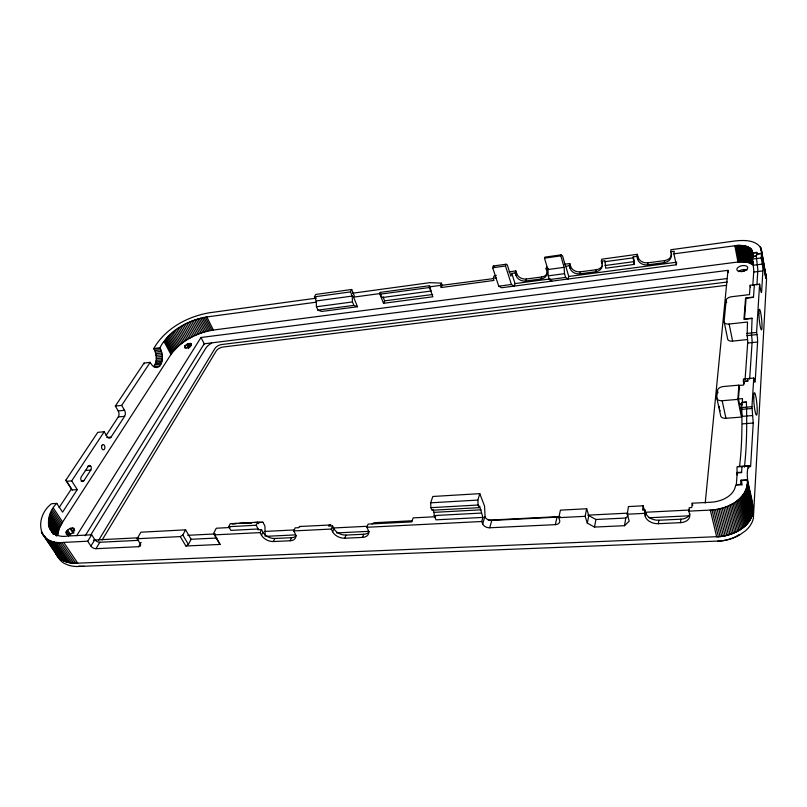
<?xml version="1.0" encoding="UTF-8"?>
<svg xmlns="http://www.w3.org/2000/svg" width="807" height="807" viewBox="0 0 807 807"><rect width="100%" height="100%" fill="white"/><g stroke="black" fill="none" stroke-linecap="round" stroke-linejoin="round"><path stroke-width="1.21" d="M765.329 272.887L765.944 276.398L761.011 248.253C755.866 239.75 743.993 240.032 735.278 240.94L670.849 249.736L671.131 254.508A8.595 7.102 4.4 0 1 664.292 262.648L647.567 264.857A8.524 7.051 5.8 0 1 637.58 259.037L636.925 256.354L637.328 254.316L601.84 259.168L601.356 261.186L602.062 263.828A8.302 6.859 10.3 0 1 595.818 271.727L579.85 273.845A8.241 6.799 11.7 0 1 570.014 268.156L569.268 265.553L569.813 263.546L564.95 264.202M138.602 540.337L99.856 542.254A3.995 2.3 28.3 0 1 94.843 539.641L91.675 534.779L67.798 536.04C45.918 539.56 43.739 515.401 56.783 503.386L62.573 512.152L77.27 489.607L71.682 480.891L66.497 481.285L65.861 480.135L97.768 432.35L104.214 431.745L107.19 436.708A4.378 2.703 84.8 0 0 111.043 437.112L124.621 416.311A4.287 2.603 84 0 0 124.53 410.299L121.675 405.396L150.183 362.343L150.546 362.989A11.994 6.91 82 0 0 159.806 365.924C163.68 360.699 162.812 353.224 159.836 347.767C169.248 330.588 187.93 320.107 206.824 316.949L316.364 302.161M756.905 284.952L757.783 271.545A4.943 0.555 84 0 0 757.228 264.746L756.31 255.9L752.76 256.364L752.992 253.116L756.532 252.641L756.431 254.255L761.505 253.59L761.233 257.937L762.322 264.091A4.953 0.535 84 0 1 762.877 270.91L761.637 291.64A5.064 0.565 84.1 0 1 760.719 290.389L759.599 284.155L750.167 285.295L749.491 294.605L731.646 296.724A5.316 2.855 -11.7 0 0 726.159 300.265L724.101 321.559L727.571 338.557A5.377 3.016 -11.2 0 0 732.595 341.109L747.141 339.586M759.599 284.155L756.593 332.423L756.986 334.562A5.367 0.636 84.4 0 1 757.591 342.007L755.211 381.075A5.578 0.686 84.6 0 1 754.172 380.228L753.748 378.049L743.378 378.997L743.681 383.607M753.748 378.049L751.963 406.718L753.234 423.029L750.601 466.779L749.481 465.74L738.294 466.446M688.865 511.144L710.301 510.074C726.764 509.429 748.119 499.331 747.373 480.215L741.683 480.548L741.391 484.775L735.702 485.108C733.956 496.355 721.196 501.631 711.028 502.226L692.214 503.215L691.75 507.573L689.259 507.694L688.865 511.144L689.642 514.241A11.419 7.838 8.5 0 1 680.483 522.664L658.401 523.693A11.298 7.747 9.5 0 1 645.297 516.419L644.44 513.363L644.944 509.933L642.523 510.054L643.169 505.797L628.461 506.574L627.2 514.23L629.228 521.13L624.517 525.69L594.487 527.072L587.314 523.128L585.136 516.329L586.649 508.763L560.431 510.145L558.757 517.65L559.614 520.182A5.982 4.075 13.8 0 1 555.327 524.651L489.728 527.778A5.81 3.924 16.6 0 1 482.707 523.965L481.749 521.504L482.919 517.418L479.61 506.039L479.136 507.653L431.987 510.246L430.898 507.664L430.676 502.811L432.804 496.476L479.772 493.652L484.543 506.08L485.118 517.438L484.805 516.631A5.77 3.924 16.5 0 0 491.776 520.424L557.012 517.156A5.942 4.075 13.8 0 0 559.654 516.45M710.301 510.074L716.666 536.847C726.643 536.383 736.69 533.104 744.367 526.598A34.045 23 -9.4 0 0 752.437 514.059C755.039 497.899 744.014 482.525 748.25 466.194L736.993 466.9L737.114 474.96M765.853 278.022L761.011 248.253M749.642 379.149L752.074 342.582A5.356 0.656 84.4 0 0 751.478 335.137L752.084 318.15L744.508 318.987L746.082 298.207L753.496 297.339L754.353 284.79M744.427 467.162C746.899 445.414 746.989 423.604 746.394 401.896L742.279 402.249L742.531 398.618L738.455 398.971L741.865 415.625M747.403 479.792L741.078 480.165L740.786 484.392L736.347 484.644L737.184 472.922L741.583 472.65L741.996 466.587M747.978 378.574L747.796 381.197L743.772 381.56L743.519 385.07L739.474 385.433L738.455 398.971M752.79 285.456L753.718 272.06A4.943 0.575 84 0 0 753.173 265.261L752.235 256.697L756.3 256.162M745.093 379.492L747.675 343.036A5.346 0.676 84.4 0 0 747.09 335.601L747.504 322.023L729.155 324.041A5.427 2.996 -11.6 0 1 724.101 321.559M739.565 466.234C742.117 445.05 742.238 423.796 741.663 402.663L746.374 402.259M159.806 365.924L153.713 366.65C157.607 361.445 156.74 353.97 153.754 348.533C165.203 328.56 187.295 316.536 209.487 312.763L316.546 298.136M737.84 399.384L738.93 385.131L723.465 386.523A5.79 3.45 -10.9 0 0 717.433 390.548L716.747 397.629L720.56 415.151A5.77 3.531 -10.5 0 0 725.947 418.298L741.472 417.068L737.84 399.384L722.164 400.716A5.831 3.5 -10.9 0 1 716.747 397.629M508.955 271.858L515.834 270.92L515.189 272.907L511.789 273.361L510.881 276.125L507.321 264.968L506.1 264.222L493.309 266.007L492.694 267.753L498.736 286.182L501.591 287.746L676.337 264.787L673.885 253.842L738.395 245.308L745.607 246.034L750.238 248.203L753.234 264.746L747.191 262.184L737.951 262.003L213.401 330.033C197.059 332.706 180.798 340.907 170.953 354.525L62.633 522.038L59.052 529.029L57.62 535.586L48.339 521.806M55.239 552.361C58.598 561.188 69.22 563.679 77.724 563.165L720.54 536.534A34.045 23 -9.4 0 0 738.627 530.653C745.638 526.608 752.225 519.9 752.79 511.416L747.111 484.442M705.227 503.023L727.985 270.355L200.983 337.497L76.635 535.747M680.483 522.664L680.886 519.194A11.389 7.838 8.5 0 0 689.935 513.837M66.043 532.095L66.446 534.385C69.775 535.545 75.293 532.146 74.183 528.484C71.248 526.91 67.526 529.493 66.043 532.095L68.575 535.888M658.401 523.693L658.875 520.233A11.258 7.747 9.4 0 1 645.802 512.98L644.944 509.933M645.297 516.419L645.802 512.98M676.337 264.787L676.609 263.052M673.885 253.842L674.299 251.27L670.516 251.784M624.517 525.69L625.778 518.023L628.118 515.744M664.292 262.648L664.635 260.59A8.574 7.102 4.3 0 0 671.616 253.852M647.567 264.857L647.95 262.81A8.504 7.041 5.7 0 1 637.984 256.999L637.328 254.316M594.487 527.072L595.929 519.486L588.807 515.552L586.649 508.763M587.314 523.128L588.807 515.552M637.58 259.037L637.984 256.999M601.356 261.186L604.968 260.701L605.684 268.196L633.959 264.434L634.473 261.872L633.233 256.858L636.925 256.354M633.959 264.434L633.233 256.858M555.327 524.651L557.012 517.156M602.062 263.828L602.536 261.811M595.818 271.727L596.312 269.699A8.292 6.859 10.2 0 0 602.183 265.785M565.747 266.028L568.743 276.478L568.078 279.091L565.606 277.437L564.527 273.674L564.133 267.349L560.835 255.869L561.117 254.861L562.56 255.91L565.606 266.532L569.268 265.553M579.85 273.845L580.374 271.818L596.312 269.699M570.014 268.156L570.559 266.149L569.813 263.546M489.728 527.778L491.776 520.424M482.707 523.965L484.805 516.631M515.189 272.907L515.986 275.449A8.05 6.587 16.2 0 0 525.7 281.028L541.093 278.98A8.11 6.648 14.9 0 0 546.864 271.283L546.097 268.701L546.682 266.703M479.136 507.653L478.117 505.011L477.865 500.078L479.772 493.652M541.093 278.98L541.699 276.983A8.09 6.648 14.9 0 0 547.62 271.919M551.907 281.129L549.365 279.575L548.256 275.843L547.882 269.548L544.493 258.149L544.796 257.151L561.117 254.861M525.7 281.028L526.335 279.03L541.699 276.983M511.789 273.361L515.037 283.58L514.22 286.082L511.436 284.508L498.736 286.182M515.986 275.449L516.641 273.462L515.834 270.92M511.436 284.508L505.495 265.977L506.1 264.222M352.649 293.203L429.838 282.662L441.379 283.136L440.471 285.385L441.237 287.524L493.955 280.443L493.238 278.254L494.035 275.984L496.335 275.318M749.481 465.74L748.624 467.979L748.25 466.194M258.169 528.989L230.863 530.391L228.795 526.689L230.288 523.693L257.584 522.22L256.142 525.246L258.169 528.989L257.816 529.755L261.508 529.574L260.066 532.62L261.468 535.212A9.613 6.032 24.2 0 0 273.391 541.537L290.177 540.761A9.664 6.113 23.7 0 0 295.14 533.568L293.778 530.925L295.15 527.849L298.943 527.657L299.447 526.507L330.931 524.964L329.185 524.974L328.701 526.134L332.585 525.932L331.294 529.049L332.605 531.732A9.866 6.375 22 0 0 344.76 538.229L362.474 537.412L363.685 534.254A9.896 6.466 21.4 0 0 369.041 531.914M362.474 537.412A9.926 6.466 21.4 0 0 368.153 529.987L366.882 527.274L368.093 524.116L411.752 521.887L413.123 517.892L435.79 516.702M344.76 538.229L346.011 535.091L363.685 534.254M441.237 287.524L442.145 285.275L441.379 283.136M332.605 531.732L333.896 528.615L332.585 525.932M429.263 286.899L429.778 285.668L380.228 292.396L379.653 293.607L383.507 303.301L432.895 296.784L429.263 286.899L440.471 285.385M290.177 540.761L291.539 537.684A9.644 6.123 23.7 0 0 296.492 535.414M383.507 303.301L384.616 300.87L382.982 296.714M273.391 541.537L274.794 538.481L291.539 537.684M261.468 535.212L262.9 532.166L261.508 529.574M265.19 536.373L264.918 525.982L262.931 522.26L259.148 522.26L258.422 523.763L257.584 522.22M353.547 297.137L354.263 295.685L351.701 289.481L315.719 294.454L314.448 296.845L316.233 300.961L316.445 306.761L317.918 310.13L321.721 311.452L357.521 306.741L353.547 297.137L379.653 293.607M357.521 306.741L353.89 305.379L352.467 301.949L352.235 296.078L350.5 291.902L351.701 289.481M56.783 503.386L51.537 503.729C34.156 517.116 37.193 546.258 63.753 542.405L87.721 541.204L90.919 546.077A4.025 2.3 28.3 0 0 95.962 548.689L138.633 546.692A4.075 2.391 27.4 0 0 140.216 543.716L137.119 538.743L180.264 536.584L185.862 546.016L220.069 544.432L213.603 533.457L216.276 528.232L229.884 527.516M185.862 546.016L188.374 544.443L191.108 539.278L185.58 529.846L140.882 532.196L137.119 538.743M180.264 536.584L182.806 535.011L185.58 529.846M184.884 345.85L184.45 347.555L185.075 348.049C187.476 348.553 192.712 346.395 191.279 343.56L188.687 343.51L186.528 344.458L184.884 345.85L185.983 347.948M138.633 546.692L141.114 542.334M102.126 540.024L216.215 350.984A5.599 2.653 -25.9 0 1 222.984 347.04L726.603 285.295M95.962 548.689L99.856 542.254M98.464 540.589L214.944 348.473A5.609 2.653 -25.9 0 1 221.723 344.528L727.238 282.026M90.919 546.077L94.843 539.641M90.465 535.424L206.209 347.565A11.994 5.639 -26 0 1 211.595 343.106M87.721 541.204L91.675 534.779M85.219 535.717L204.211 343.802L727.026 278.566M83.787 480.831L90.798 470.067A2.703 1.715 86.4 0 0 90.757 466.264L89.527 465.397L88.669 465.7L81.265 476.856A2.724 1.745 86.9 0 0 81.305 480.71L82.556 481.577L83.787 480.831L81.588 481.002M105.999 435.619L118.296 416.937A4.277 2.623 84 0 0 118.205 410.945L115.34 406.052L144.039 363.079L150.183 362.343M59.103 507.613L71.47 488.82L65.861 480.135M71.682 480.891L104.214 431.745M203.616 344.75L204.282 343.812L200.983 337.497M372.098 523.914L374.186 522.714L412.478 520.747M544.493 258.149L560.835 255.869M492.694 267.753L505.495 265.977M314.448 296.845L350.5 291.902M546.097 268.701L548.407 268.388M604.725 261.71L633.021 257.877M316.233 300.961L352.235 296.078M547.882 269.548L564.133 267.349M493.238 278.254L496.265 277.84M492.986 278.677L442.145 285.275M380.299 294.162L429.859 287.474L431.16 291.014L381.671 297.622L380.228 292.396M604.978 265.533L633.283 261.73M316.445 306.761L352.467 301.949M548.256 275.843L564.527 273.674M647.95 262.81L664.635 260.59M384.616 300.87L432.663 294.484M515.037 283.58L550.213 278.929M568.743 276.478L676.74 262.194M317.918 310.13L353.89 305.379M549.365 279.575L565.606 277.437M761.526 253.317L756.956 253.923L757.057 252.309L752.507 252.914L752.124 250.584L750.238 248.203M752.063 259.128L761.233 257.937M753.173 265.261L762.322 264.091M753.718 272.06L762.877 270.91M153.754 348.533L159.836 347.767M154.107 349.169L160.179 348.412M154.783 350.591L160.855 349.835M155.347 352.124L161.42 351.378M155.791 353.748L161.864 353.002M156.094 355.423L162.167 354.677M156.265 357.118L162.338 356.381M156.296 358.792L162.368 358.056M156.175 360.426L162.247 359.7M155.912 361.98L161.995 361.254M155.519 363.412L161.592 362.686M154.984 364.714L161.077 363.987M753.516 297.047L745.577 297.975L743.943 319.35L752.063 318.452M746.677 333.483L756.593 332.423M747.09 335.601L756.986 334.562M115.34 406.052L121.675 405.396M747.675 343.036L757.591 342.007M118.205 410.945L124.53 410.299M118.296 416.937L124.621 416.311M106.776 437.495L111.043 437.112M743.217 381.267L747.827 380.843M741.29 407.596L751.963 406.718M741.643 409.351L752.306 408.473M88.215 465.992L90.394 465.81M87.479 466.527L90.757 466.264M741.865 416.402L752.558 415.544M85.34 470.501L90.798 470.067M717.867 541.134L721.549 540.841A33.955 23.03 -9.3 0 0 739.585 534.991L745.315 530.935A33.955 23.03 -9.3 0 0 753.355 518.397L766.569 278.728A27.499 14.496 -11.7 0 0 765.389 275.651M742.541 423.857L753.234 423.029M81.235 481.416L83.424 481.254M66.497 481.285L72.105 489.98L77.27 489.607M736.589 472.539L741.613 472.236M430.676 502.811L477.865 500.078M430.898 507.664L478.117 505.011M432.905 509.57L434.065 512.354L481.073 509.812M236.844 523.461L231.891 523.733L235.795 523.713M239.326 523.329L251.713 522.664M254.185 522.522L259.148 522.26M243.2 523.319L251.824 522.855M257.998 522.522L262.931 522.26M434.065 512.354L434.216 515.562L481.244 513.081M228.795 526.689L256.142 525.246M482.919 517.418L435.992 519.839L434.216 515.562M93.41 540.065L138.683 537.785M187.728 535.313L215.398 533.921M264.444 531.45L294.626 529.927M332.353 528.03L367.568 526.255M488.306 520.172L559.987 516.561M587.657 515.169L627.896 513.141M645.499 512.253L689.521 510.034M366.882 527.274L481.749 521.504M558.757 517.65L585.136 516.329M627.2 514.23L644.44 513.363M213.603 533.457L214.622 534.859L260.066 532.62M293.778 530.925L331.294 529.049M191.108 539.278L216.79 538.027M595.929 519.486L625.778 518.023M266.441 536.312L295.241 534.91M336.549 532.913L369.102 531.329M649.06 517.761L689.027 515.824M658.875 520.233L680.886 519.194M299.447 526.507L301.263 526.497M54.977 551.595L56.843 555.438A51.234 26.863 -31.8 0 0 61.695 559.897L66.184 561.874A51.234 26.863 -31.8 0 0 74.557 563.195L77.724 563.165L63.753 542.405M493.309 266.007L494.57 266.744M47.169 539.015L61.201 559.584M44.365 535.747L45.757 537.795M46.009 538.219L60.031 558.767M41.278 531.914L58.972 557.869M41.793 533.134L58.013 556.901M51.245 540.932L65.276 561.561M49.792 540.377L63.824 560.986M48.43 539.732L62.462 560.32M56.137 542.092L70.148 562.782M54.422 541.8L68.444 562.459M52.788 541.406L66.82 562.055M48.38 524.197L55.693 535.041M48.531 525.337L54.523 534.214M59.809 542.435L73.8 563.155M48.783 526.426L54.119 534.325M49.126 527.475L53.555 533.911M51.416 531.147L53.423 534.123M49.56 528.474L53.383 534.274M57.933 542.304L71.944 563.014M48.672 519.284L57.922 533.044M48.46 520.565L57.731 534.335M61.746 542.465L75.727 563.205M48.309 523.027L56.944 535.828M55.108 533.881L56.45 535.868M49.368 516.641L58.588 530.391M48.975 517.973L58.215 531.732M51.063 512.536L60.232 526.265M50.417 513.918L59.597 527.657M49.852 515.29L59.052 529.029M52.616 509.731L61.756 523.45M66.658 531.087L69.19 534.89M51.799 511.134L60.949 524.863M53.514 508.319L62.633 522.038M67.586 530.098L70.744 534.849M72.862 527.929L74.748 530.784M70.885 528.202L74.032 532.953M70.017 528.524L73.165 533.276M764.622 271.596L765.006 272.231L763.926 266.078M182.806 535.011L188.374 544.443M58.023 556.891L59.103 558.737A51.123 26.934 -31.9 0 0 63.955 563.215L68.454 565.203A51.123 26.934 -31.9 0 0 76.816 566.534L719.077 541.013A27.69 18.854 -9.2 0 0 739.313 534.446M214.622 534.859L220.069 544.432M71.47 488.82L72.105 489.98M144.039 363.079L144.392 363.725M164.709 340.463L171.659 353.476M163.992 341.502L170.953 354.525M166.343 338.385L173.263 351.388M165.496 339.424L172.426 352.437M169.268 335.268L176.148 348.261M168.229 336.297L175.129 349.3M167.261 337.336L174.171 350.339M171.498 333.22L178.357 346.213M170.358 334.239L177.227 347.232M173.929 331.233L180.758 344.216M172.688 332.222L179.537 345.204M176.551 329.296L183.35 342.289M175.22 330.255L182.029 343.237M179.315 327.45L186.084 340.443M187.587 343.903L189.221 347.05M186.528 344.458L188.717 348.644M177.913 328.368L184.702 341.351M182.221 325.705L188.959 338.698M190.341 343.298L191.43 345.396M180.748 326.573L187.506 339.555M188.687 343.51L190.321 346.657M185.217 324.081L191.935 337.074M183.703 324.878L190.442 337.871M188.303 322.578L194.991 335.581M186.75 323.314L193.458 336.307M191.43 321.216L198.098 334.229M189.857 321.882L196.545 334.885M194.578 320.016L201.225 333.039M193.004 320.601L199.662 333.614M196.151 319.481L202.789 332.504M200.832 318.119L207.439 331.173M199.279 318.523L205.896 331.566M197.725 318.977L204.342 332.02M203.878 317.444L210.466 330.507M202.365 317.756L208.952 330.809M206.824 316.949L213.401 330.033M205.361 317.171L211.938 330.245M643.169 505.797L644.531 510.629M692.214 503.215L692.769 505.454M712.016 509.953L718.361 536.746M715.456 509.55L721.74 536.373M713.741 509.782L720.056 536.584M717.171 509.267L723.435 536.1M720.56 508.521L726.764 535.384M718.866 508.924L725.11 535.767M722.225 508.067L728.408 534.94M725.493 506.998L731.616 533.901M723.869 507.563L730.022 534.446M727.077 506.393L733.17 533.296M730.133 505.021L736.176 531.954M728.62 505.727L734.693 532.65M733.018 503.467L739.01 530.421M731.606 504.264L737.618 531.208M734.39 502.63L740.352 529.594M736.952 500.844L742.874 527.808M735.702 501.752L741.643 528.726M739.273 498.908L745.143 525.892M738.143 499.886L744.044 526.87M742.248 495.791L748.059 522.785M741.33 496.86L747.161 523.844M717.433 390.548L717.937 392.868M740.342 497.899L746.182 524.883M741.078 480.165L742.117 485.057M743.862 493.602L749.642 520.596M743.096 494.711L748.886 521.705M722.164 400.716L725.947 418.298M746.152 489.062L751.872 516.046M745.698 490.212L751.428 517.206M745.174 491.352L750.913 518.346M744.558 492.482L750.318 519.476M747 485.592L752.679 512.566M746.798 486.752L752.497 513.726M746.515 487.902L752.225 514.886M747.373 480.215L753.032 507.149M741.663 402.663L742.147 405.023M729.155 324.041L732.595 341.109M738.93 385.131L739.646 388.651M743.772 381.56L744.236 383.93M726.159 300.265L726.643 302.665M727.985 270.355L728.418 272.615M734.844 245.61L737.951 262.003M738.395 245.308L741.482 261.73M737.517 245.348L740.604 261.771M736.64 245.409L739.726 261.821M735.742 245.499L738.839 261.902M740.967 245.338L744.024 261.781M740.12 245.308L743.186 261.74M739.262 245.298L742.339 261.73M744.155 245.711L747.191 262.184M743.388 245.58L746.425 262.053M750.167 285.295L750.55 287.373M742.601 245.479L745.648 261.932M741.794 245.399L744.841 261.851M747.595 246.7L750.601 263.203M746.959 246.458L749.975 262.961M746.304 246.236L749.32 262.729M745.607 246.034L748.634 262.527M744.891 245.863L747.928 262.346M751.66 249.736L752.941 256.838M751.367 249.333L752.86 257.615M751.035 248.939L752.528 257.221M750.651 248.566L752.578 259.208M753.012 261.569L753.435 263.929M749.784 247.87L752.78 264.403M749.289 247.547L752.285 264.071M748.755 247.245L751.761 263.768M748.19 246.962L751.196 263.475M752.992 253.116L753.435 255.577M752.417 251.491L753.345 256.697M752.124 250.584L753.375 257.171M751.912 250.16L753.193 257.262M756.532 252.641L756.976 255.113M760.305 246.992L760.739 249.454M761.505 253.59L765.843 278.294L765.873 274.743A27.559 14.465 -11.8 0 0 765.45 273.17M761.263 248.919L765.954 275.671M760.688 247.608L762.635 258.694M763.069 261.155L763.503 263.617M526.335 279.03A8.04 6.577 16.1 0 1 516.641 273.462M274.794 538.481A9.583 6.042 24.2 0 1 262.9 532.166M346.011 535.091A9.835 6.375 22 0 1 333.896 528.615M580.374 271.818A8.231 6.799 11.6 0 1 570.559 266.149M738.445 271.636A5.518 2.875 -11.7 0 1 747.02 269.952M741.633 271.636A10.017 5.235 -11.7 0 1 744.185 271.132M741.199 408.877A4.196 0.565 84.7 0 1 740.846 407.626M740.443 404.569A4.196 0.565 84.7 0 1 740.382 403.5M720.217 410.844A4.176 0.636 84.8 0 1 719.844 410.117M719.481 408.463A4.176 0.636 84.8 0 1 719.239 406.335M84.372 566.292A46.14 24.432 -32 0 1 78.834 566.1M101.773 445.736A2.643 1.654 85.4 0 0 103.266 449.812A2.643 1.654 85.4 0 0 104.648 445.989A2.643 1.654 85.4 0 0 101.773 445.736M739.363 271.445A5.538 2.865 -11.8 0 0 747.726 267.843A5.538 2.865 -11.8 0 0 739.747 266.35A5.538 2.865 -11.8 0 0 739.363 271.445M753.738 397.569A11.258 1.392 84.7 0 0 756.371 415.121A11.258 1.392 84.7 0 0 756.3 399.152A11.258 1.392 84.7 0 0 753.738 397.569M758.903 313.177A10.35 1.18 84.3 0 0 761.294 329.781A10.35 1.18 84.3 0 0 761.193 315.799A10.35 1.18 84.3 0 0 758.903 313.177"/></g></svg>
